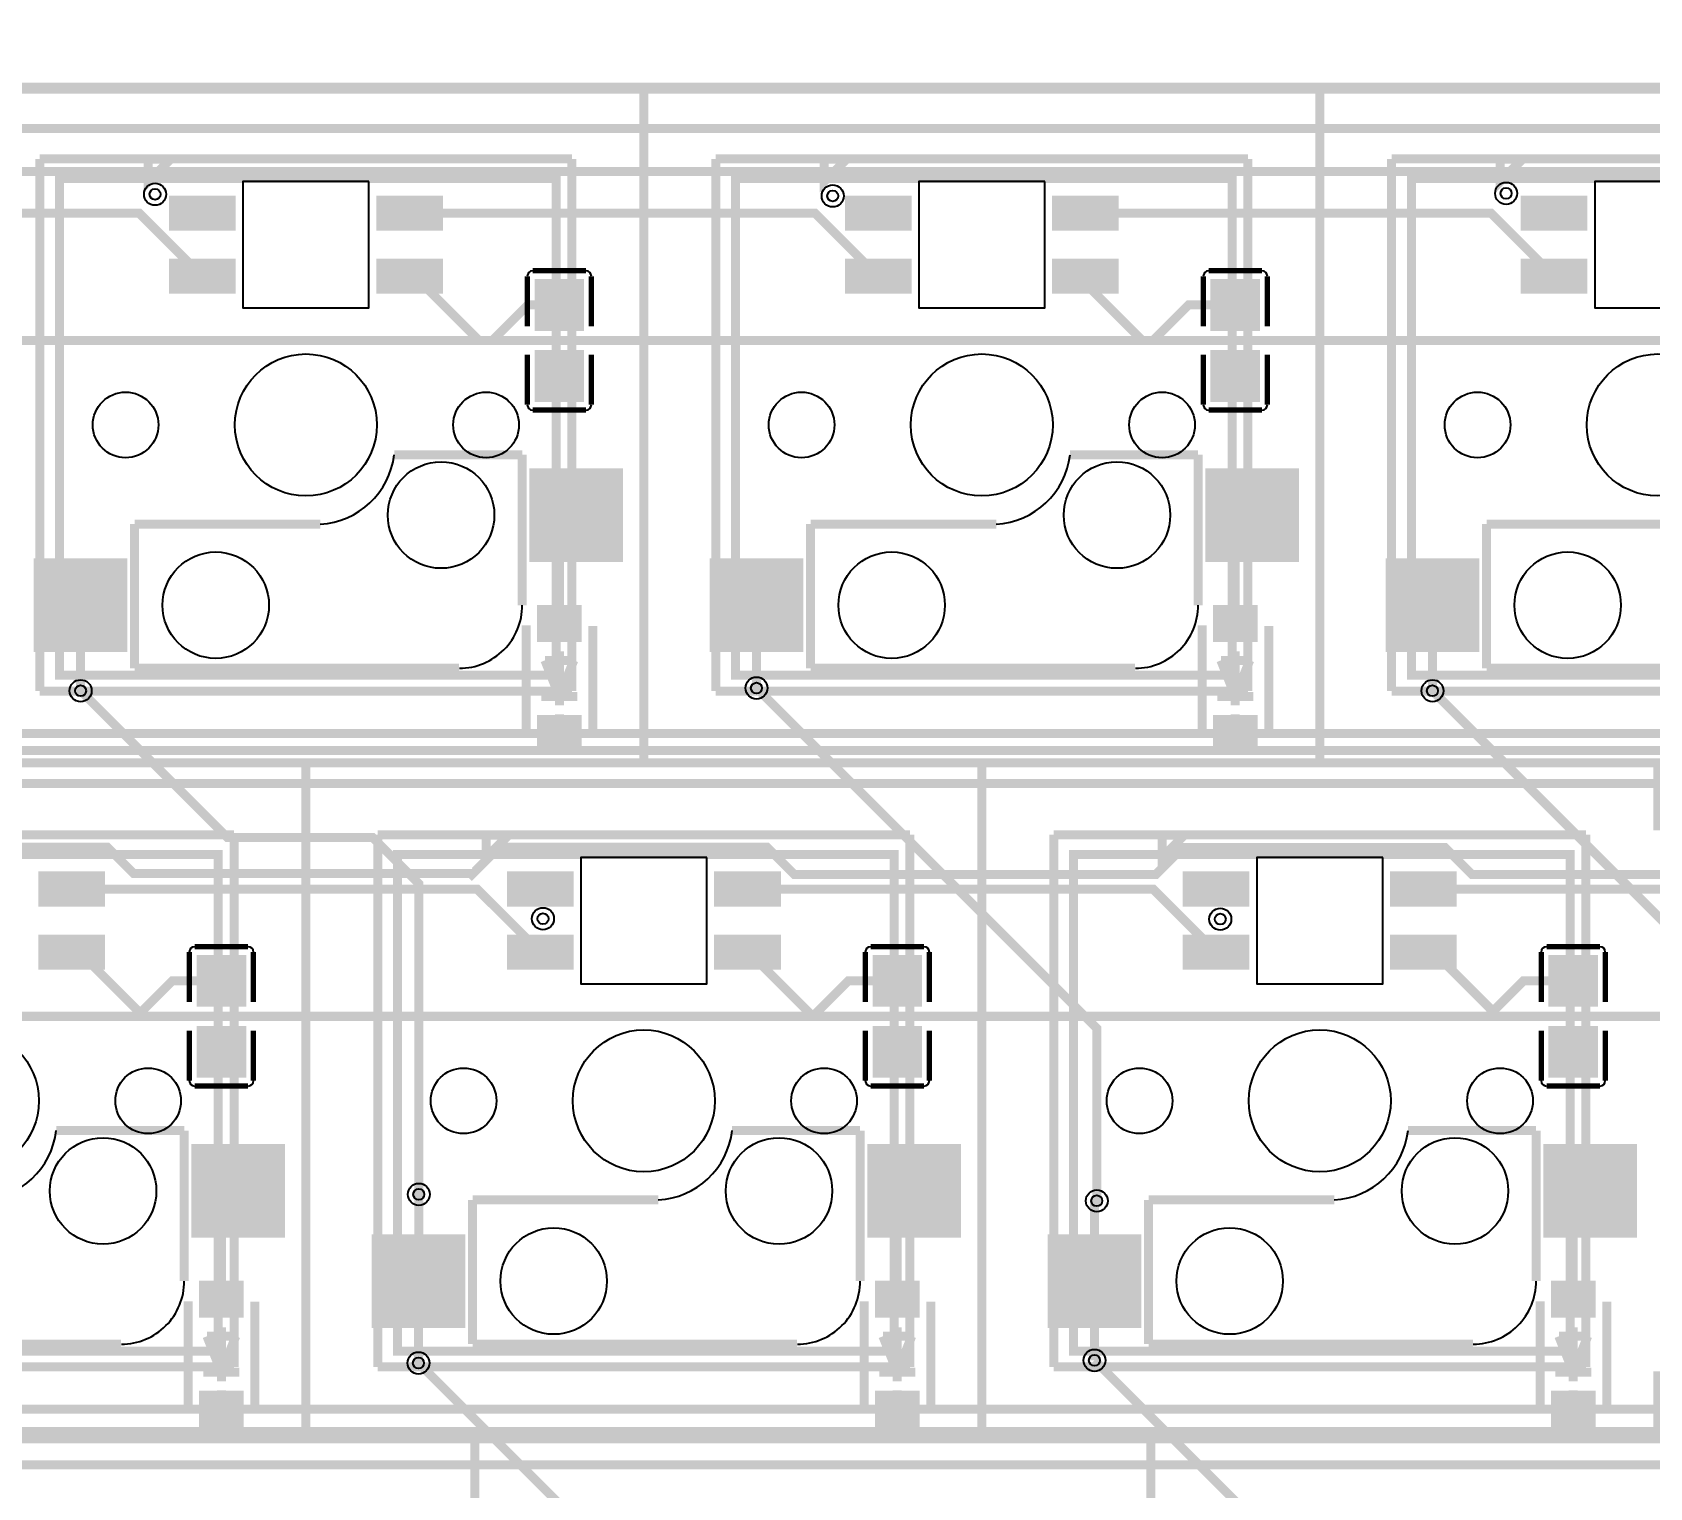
# Model space of a CAD drawing. Header units: millimetres. Extents: x 5 to 320, y -126 to -29.
# Drawn here: x 139.93 to 185.51, y -70.44 to -29.42 of the extents above; entities that cross this region are included whole.
import ezdxf

# ---------------------------------------------------------------- set-up
doc = ezdxf.new("R2010")
doc.units = ezdxf.units.MM
for name, color, linetype, true_color in [('BoardOutLine', 7, 'Continuous', 0xff00ff), ('BottomLayer', 7, 'Continuous', 0x0000ff), ('BottomPasteMaskLayer', 7, 'Continuous', 0x800000), ('BottomSilkLayer', 7, 'Continuous', 0x66cc33), ('BottomSolderMaskLayer', 7, 'Continuous', 0xaa00ff), ('Document', 7, 'Continuous', 0xffffff), ('Hole', 7, 'Continuous', 0x222222), ('Multi-Layer', 7, 'Continuous', 0xc0c0c0), ('TopLayer', 7, 'Continuous', 0xff0000), ('TopSilkLayer', 7, 'Continuous', 0xffcc00)]:
    doc.layers.add(name, color=color, linetype=linetype, true_color=true_color)

msp = doc.modelspace()

# ---------------------------------------------------------------- hatches: boundary and pattern name
at = {"layer": 'BottomLayer'}
for points in [[(143.831, -34.069), (145.609, -34.069), (145.609, -34.958), (143.831, -34.958)], [(149.673, -34.069), (151.451, -34.069), (151.451, -34.958), (149.673, -34.958)], [(162.881, -34.069), (164.659, -34.069), (164.659, -34.958), (162.881, -34.958)], [(168.723, -34.069), (170.501, -34.069), (170.501, -34.958), (168.723, -34.958)], [(181.932, -34.069), (183.71, -34.069), (183.71, -34.958), (181.932, -34.958)], [(143.831, -35.847), (145.609, -35.847), (145.609, -36.736), (143.831, -36.736)], [(149.673, -35.847), (151.451, -35.847), (151.451, -36.736), (149.673, -36.736)], [(162.881, -35.847), (164.659, -35.847), (164.659, -36.736), (162.881, -36.736)], [(168.723, -35.847), (170.501, -35.847), (170.501, -36.736), (168.723, -36.736)], [(181.932, -35.847), (183.71, -35.847), (183.71, -36.736), (181.932, -36.736)], [(155.46, -37.806), (154.11, -37.806), (154.11, -36.396), (155.46, -36.396)], [(174.51, -37.806), (173.16, -37.806), (173.16, -36.396), (174.51, -36.396)], [(155.46, -38.396), (154.11, -38.396), (154.11, -39.806), (155.46, -39.806)], [(174.51, -38.396), (173.16, -38.396), (173.16, -39.806), (174.51, -39.806)], [(153.991, -41.752), (156.531, -41.752), (156.531, -44.292), (153.991, -44.292)], [(173.041, -41.752), (175.581, -41.752), (175.581, -44.292), (173.041, -44.292)], [(140.021, -44.292), (142.561, -44.292), (142.561, -46.832), (140.021, -46.832)], [(159.071, -44.292), (161.611, -44.292), (161.611, -46.832), (159.071, -46.832)], [(178.122, -44.292), (180.662, -44.292), (180.662, -46.832), (178.122, -46.832)], [(155.385, -46.576), (155.385, -45.576), (154.185, -45.576), (154.185, -46.576)], [(174.435, -46.576), (174.435, -45.576), (173.235, -45.576), (173.235, -46.576)], [(155.385, -49.676), (155.385, -48.676), (154.185, -48.676), (154.185, -49.676)], [(174.435, -49.676), (174.435, -48.676), (173.235, -48.676), (173.235, -49.676)], [(140.148, -53.119), (141.926, -53.119), (141.926, -54.008), (140.148, -54.008)], [(153.356, -53.119), (155.134, -53.119), (155.134, -54.008), (153.356, -54.008)], [(159.198, -53.119), (160.976, -53.119), (160.976, -54.008), (159.198, -54.008)], [(172.407, -53.119), (174.185, -53.119), (174.185, -54.008), (172.407, -54.008)], [(178.249, -53.119), (180.027, -53.119), (180.027, -54.008), (178.249, -54.008)], [(140.148, -54.897), (141.926, -54.897), (141.926, -55.786), (140.148, -55.786)], [(153.356, -54.897), (155.134, -54.897), (155.134, -55.786), (153.356, -55.786)], [(159.198, -54.897), (160.976, -54.897), (160.976, -55.786), (159.198, -55.786)], [(172.407, -54.897), (174.185, -54.897), (174.185, -55.786), (172.407, -55.786)], [(178.249, -54.897), (180.027, -54.897), (180.027, -55.786), (178.249, -55.786)], [(145.935, -56.856), (144.585, -56.856), (144.585, -55.446), (145.935, -55.446)], [(164.985, -56.856), (163.635, -56.856), (163.635, -55.446), (164.985, -55.446)], [(184.036, -56.856), (182.686, -56.856), (182.686, -55.446), (184.036, -55.446)], [(145.935, -57.446), (144.585, -57.446), (144.585, -58.856), (145.935, -58.856)], [(164.985, -57.446), (163.635, -57.446), (163.635, -58.856), (164.985, -58.856)], [(184.036, -57.446), (182.686, -57.446), (182.686, -58.856), (184.036, -58.856)], [(144.466, -60.803), (147.006, -60.803), (147.006, -63.343), (144.466, -63.343)], [(163.516, -60.803), (166.056, -60.803), (166.056, -63.343), (163.516, -63.343)], [(182.567, -60.803), (185.107, -60.803), (185.107, -63.343), (182.567, -63.343)], [(149.546, -63.343), (152.086, -63.343), (152.086, -65.883), (149.546, -65.883)], [(168.597, -63.343), (171.137, -63.343), (171.137, -65.883), (168.597, -65.883)], [(145.859, -65.627), (145.859, -64.627), (144.659, -64.627), (144.659, -65.627)], [(164.91, -65.627), (164.91, -64.627), (163.71, -64.627), (163.71, -65.627)], [(183.96, -65.627), (183.96, -64.627), (182.76, -64.627), (182.76, -65.627)], [(145.859, -68.726), (145.859, -67.726), (144.659, -67.726), (144.659, -68.726)], [(164.91, -68.726), (164.91, -67.726), (163.71, -67.726), (163.71, -68.726)], [(183.96, -68.726), (183.96, -67.726), (182.76, -67.726), (182.76, -68.726)]]:
    msp.add_hatch(color=256, dxfattribs=at).paths.add_polyline_path(points)
at = {"layer": 'BottomPasteMaskLayer'}
for points in [[(143.831, -34.069), (145.609, -34.069), (145.609, -34.958), (143.831, -34.958)], [(149.673, -34.069), (151.451, -34.069), (151.451, -34.958), (149.673, -34.958)], [(162.881, -34.069), (164.659, -34.069), (164.659, -34.958), (162.881, -34.958)], [(168.723, -34.069), (170.501, -34.069), (170.501, -34.958), (168.723, -34.958)], [(181.932, -34.069), (183.71, -34.069), (183.71, -34.958), (181.932, -34.958)], [(143.831, -35.847), (145.609, -35.847), (145.609, -36.736), (143.831, -36.736)], [(149.673, -35.847), (151.451, -35.847), (151.451, -36.736), (149.673, -36.736)], [(162.881, -35.847), (164.659, -35.847), (164.659, -36.736), (162.881, -36.736)], [(168.723, -35.847), (170.501, -35.847), (170.501, -36.736), (168.723, -36.736)], [(181.932, -35.847), (183.71, -35.847), (183.71, -36.736), (181.932, -36.736)], [(155.425, -36.396), (154.145, -36.396), (154.095, -36.446), (154.095, -37.596), (154.145, -37.646), (154.555, -37.651), (154.555, -37.201), (155.005, -37.201), (155.005, -37.641), (155.425, -37.646), (155.475, -37.596), (155.475, -36.446)], [(174.475, -36.396), (173.195, -36.396), (173.145, -36.446), (173.145, -37.596), (173.195, -37.646), (173.605, -37.651), (173.605, -37.201), (174.055, -37.201), (174.055, -37.641), (174.475, -37.646), (174.525, -37.596), (174.525, -36.446)], [(154.145, -39.806), (155.425, -39.806), (155.475, -39.756), (155.475, -38.606), (155.425, -38.556), (155.015, -38.551), (155.015, -39.001), (154.565, -39.001), (154.565, -38.561), (154.145, -38.556), (154.095, -38.606), (154.095, -39.756)], [(173.195, -39.806), (174.475, -39.806), (174.525, -39.756), (174.525, -38.606), (174.475, -38.556), (174.065, -38.551), (174.065, -39.001), (173.615, -39.001), (173.615, -38.561), (173.195, -38.556), (173.145, -38.606), (173.145, -39.756)], [(153.991, -41.752), (156.531, -41.752), (156.531, -44.292), (153.991, -44.292)], [(173.041, -41.752), (175.581, -41.752), (175.581, -44.292), (173.041, -44.292)], [(140.021, -44.292), (142.561, -44.292), (142.561, -46.832), (140.021, -46.832)], [(159.071, -44.292), (161.611, -44.292), (161.611, -46.832), (159.071, -46.832)], [(178.122, -44.292), (180.662, -44.292), (180.662, -46.832), (178.122, -46.832)], [(155.385, -46.576), (155.385, -45.576), (154.185, -45.576), (154.185, -46.576)], [(174.435, -46.576), (174.435, -45.576), (173.235, -45.576), (173.235, -46.576)], [(155.385, -49.676), (155.385, -48.676), (154.185, -48.676), (154.185, -49.676)], [(174.435, -49.676), (174.435, -48.676), (173.235, -48.676), (173.235, -49.676)], [(140.148, -53.119), (141.926, -53.119), (141.926, -54.008), (140.148, -54.008)], [(153.356, -53.119), (155.134, -53.119), (155.134, -54.008), (153.356, -54.008)], [(159.198, -53.119), (160.976, -53.119), (160.976, -54.008), (159.198, -54.008)], [(172.407, -53.119), (174.185, -53.119), (174.185, -54.008), (172.407, -54.008)], [(178.249, -53.119), (180.027, -53.119), (180.027, -54.008), (178.249, -54.008)], [(140.148, -54.897), (141.926, -54.897), (141.926, -55.786), (140.148, -55.786)], [(153.356, -54.897), (155.134, -54.897), (155.134, -55.786), (153.356, -55.786)], [(159.198, -54.897), (160.976, -54.897), (160.976, -55.786), (159.198, -55.786)], [(172.407, -54.897), (174.185, -54.897), (174.185, -55.786), (172.407, -55.786)], [(178.249, -54.897), (180.027, -54.897), (180.027, -55.786), (178.249, -55.786)], [(145.9, -55.446), (144.62, -55.446), (144.57, -55.496), (144.57, -56.646), (144.62, -56.696), (145.03, -56.701), (145.03, -56.251), (145.48, -56.251), (145.48, -56.691), (145.9, -56.696), (145.95, -56.646), (145.95, -55.496)], [(164.95, -55.446), (163.67, -55.446), (163.62, -55.496), (163.62, -56.646), (163.67, -56.696), (164.08, -56.701), (164.08, -56.251), (164.53, -56.251), (164.53, -56.691), (164.95, -56.696), (165, -56.646), (165, -55.496)], [(184.001, -55.446), (182.721, -55.446), (182.671, -55.496), (182.671, -56.646), (182.721, -56.696), (183.131, -56.701), (183.131, -56.251), (183.581, -56.251), (183.581, -56.691), (184.001, -56.696), (184.051, -56.646), (184.051, -55.496)], [(144.62, -58.856), (145.9, -58.856), (145.95, -58.806), (145.95, -57.656), (145.9, -57.606), (145.49, -57.601), (145.49, -58.051), (145.04, -58.051), (145.04, -57.611), (144.62, -57.606), (144.57, -57.656), (144.57, -58.806)], [(163.67, -58.856), (164.95, -58.856), (165, -58.806), (165, -57.656), (164.95, -57.606), (164.54, -57.601), (164.54, -58.051), (164.09, -58.051), (164.09, -57.611), (163.67, -57.606), (163.62, -57.656), (163.62, -58.806)], [(182.721, -58.856), (184.001, -58.856), (184.051, -58.806), (184.051, -57.656), (184.001, -57.606), (183.59, -57.601), (183.59, -58.051), (183.14, -58.051), (183.14, -57.611), (182.721, -57.606), (182.671, -57.656), (182.671, -58.806)], [(144.466, -60.803), (147.006, -60.803), (147.006, -63.343), (144.466, -63.343)], [(163.516, -60.803), (166.056, -60.803), (166.056, -63.343), (163.516, -63.343)], [(182.567, -60.803), (185.107, -60.803), (185.107, -63.343), (182.567, -63.343)], [(149.546, -63.343), (152.086, -63.343), (152.086, -65.883), (149.546, -65.883)], [(168.597, -63.343), (171.137, -63.343), (171.137, -65.883), (168.597, -65.883)], [(145.859, -65.627), (145.859, -64.627), (144.659, -64.627), (144.659, -65.627)], [(164.91, -65.627), (164.91, -64.627), (163.71, -64.627), (163.71, -65.627)], [(183.96, -65.627), (183.96, -64.627), (182.76, -64.627), (182.76, -65.627)], [(145.859, -68.726), (145.859, -67.726), (144.659, -67.726), (144.659, -68.726)], [(164.91, -68.726), (164.91, -67.726), (163.71, -67.726), (163.71, -68.726)], [(183.96, -68.726), (183.96, -67.726), (182.76, -67.726), (182.76, -68.726)]]:
    msp.add_hatch(color=256, dxfattribs=at).paths.add_polyline_path(points)
at = {"layer": 'BottomSolderMaskLayer'}
for points in [[(143.78, -34.018), (145.66, -34.018), (145.66, -35.008), (143.78, -35.008)], [(149.622, -34.018), (151.502, -34.018), (151.502, -35.008), (149.622, -35.008)], [(162.831, -34.018), (164.71, -34.018), (164.71, -35.008), (162.831, -35.008)], [(168.673, -34.018), (170.552, -34.018), (170.552, -35.008), (168.673, -35.008)], [(181.881, -34.018), (183.761, -34.018), (183.761, -35.008), (181.881, -35.008)], [(143.78, -35.796), (145.66, -35.796), (145.66, -36.786), (143.78, -36.786)], [(149.622, -35.796), (151.502, -35.796), (151.502, -36.786), (149.622, -36.786)], [(162.831, -35.796), (164.71, -35.796), (164.71, -36.786), (162.831, -36.786)], [(168.673, -35.796), (170.552, -35.796), (170.552, -36.786), (168.673, -36.786)], [(181.881, -35.796), (183.761, -35.796), (183.761, -36.786), (181.881, -36.786)], [(155.484, -37.832), (154.086, -37.832), (154.086, -36.369), (155.484, -36.369)], [(174.535, -37.832), (173.136, -37.832), (173.136, -36.369), (174.535, -36.369)], [(155.484, -38.369), (154.086, -38.369), (154.086, -39.832), (155.484, -39.832)], [(174.535, -38.369), (173.136, -38.369), (173.136, -39.832), (174.535, -39.832)], [(153.94, -41.701), (156.582, -41.701), (156.582, -44.343), (153.94, -44.343)], [(172.991, -41.701), (175.632, -41.701), (175.632, -44.343), (172.991, -44.343)], [(139.97, -44.241), (142.612, -44.241), (142.612, -46.883), (139.97, -46.883)], [(159.021, -44.241), (161.662, -44.241), (161.662, -46.883), (159.021, -46.883)], [(178.071, -44.241), (180.713, -44.241), (180.713, -46.883), (178.071, -46.883)], [(155.415, -46.597), (155.415, -45.555), (154.154, -45.555), (154.154, -46.597)], [(174.466, -46.597), (174.466, -45.555), (173.205, -45.555), (173.205, -46.597)], [(155.415, -49.697), (155.415, -48.655), (154.154, -48.655), (154.154, -49.697)], [(174.466, -49.697), (174.466, -48.655), (173.205, -48.655), (173.205, -49.697)], [(140.097, -53.068), (141.977, -53.068), (141.977, -54.059), (140.097, -54.059)], [(153.305, -53.068), (155.185, -53.068), (155.185, -54.059), (153.305, -54.059)], [(159.147, -53.068), (161.027, -53.068), (161.027, -54.059), (159.147, -54.059)], [(172.356, -53.068), (174.235, -53.068), (174.235, -54.059), (172.356, -54.059)], [(178.198, -53.068), (180.077, -53.068), (180.077, -54.059), (178.198, -54.059)], [(140.097, -54.846), (141.977, -54.846), (141.977, -55.837), (140.097, -55.837)], [(153.305, -54.846), (155.185, -54.846), (155.185, -55.837), (153.305, -55.837)], [(159.147, -54.846), (161.027, -54.846), (161.027, -55.837), (159.147, -55.837)], [(172.356, -54.846), (174.235, -54.846), (174.235, -55.837), (172.356, -55.837)], [(178.198, -54.846), (180.077, -54.846), (180.077, -55.837), (178.198, -55.837)], [(145.959, -56.883), (144.56, -56.883), (144.56, -55.42), (145.959, -55.42)], [(165.009, -56.883), (163.611, -56.883), (163.611, -55.42), (165.009, -55.42)], [(184.06, -56.883), (182.661, -56.883), (182.661, -55.42), (184.06, -55.42)], [(145.959, -57.42), (144.56, -57.42), (144.56, -58.883), (145.959, -58.883)], [(165.009, -57.42), (163.611, -57.42), (163.611, -58.883), (165.009, -58.883)], [(184.06, -57.42), (182.661, -57.42), (182.661, -58.883), (184.06, -58.883)], [(144.415, -60.752), (147.057, -60.752), (147.057, -63.393), (144.415, -63.393)], [(163.465, -60.752), (166.107, -60.752), (166.107, -63.393), (163.465, -63.393)], [(182.516, -60.752), (185.157, -60.752), (185.157, -63.393), (182.516, -63.393)], [(149.495, -63.292), (152.137, -63.292), (152.137, -65.933), (149.495, -65.933)], [(168.546, -63.292), (171.187, -63.292), (171.187, -65.933), (168.546, -65.933)], [(145.89, -65.648), (145.89, -64.605), (144.629, -64.605), (144.629, -65.648)], [(164.94, -65.648), (164.94, -64.605), (163.68, -64.605), (163.68, -65.648)], [(183.991, -65.648), (183.991, -64.605), (182.73, -64.605), (182.73, -65.648)], [(145.89, -68.748), (145.89, -67.705), (144.629, -67.705), (144.629, -68.748)], [(164.94, -68.748), (164.94, -67.705), (163.68, -67.705), (163.68, -68.748)], [(183.991, -68.748), (183.991, -67.705), (182.73, -67.705), (182.73, -68.748)]]:
    msp.add_hatch(color=256, dxfattribs=at).paths.add_polyline_path(points)
at = {"layer": 'Document'}
for points in [[(154.348, -46.155), (155.237, -46.155), (155.237, -45.901), (154.348, -45.901)], [(154.912, -46.483), (154.912, -45.594), (154.658, -45.594), (154.658, -46.483)], [(173.399, -46.155), (174.288, -46.155), (174.288, -45.901), (173.399, -45.901)], [(173.962, -46.483), (173.962, -45.594), (173.708, -45.594), (173.708, -46.483)], [(154.912, -49.531), (154.912, -48.642), (154.658, -48.642), (154.658, -49.531)], [(173.962, -49.531), (173.962, -48.642), (173.708, -48.642), (173.708, -49.531)], [(145.386, -65.534), (145.386, -64.645), (145.132, -64.645), (145.132, -65.534)], [(164.437, -65.534), (164.437, -64.645), (164.183, -64.645), (164.183, -65.534)], [(183.487, -65.534), (183.487, -64.645), (183.233, -64.645), (183.233, -65.534)], [(144.823, -65.205), (145.712, -65.205), (145.712, -64.951), (144.823, -64.951)], [(163.874, -65.205), (164.763, -65.205), (164.763, -64.951), (163.874, -64.951)], [(182.924, -65.205), (183.813, -65.205), (183.813, -64.951), (182.924, -64.951)], [(145.386, -68.582), (145.386, -67.693), (145.132, -67.693), (145.132, -68.582)], [(164.437, -68.582), (164.437, -67.693), (164.183, -67.693), (164.183, -68.582)], [(183.487, -68.582), (183.487, -67.693), (183.233, -67.693), (183.233, -68.582)]]:
    msp.add_hatch(color=256, dxfattribs=at).paths.add_polyline_path(points)

# ---------------------------------------------------------------- linework, layer by layer
at = {"layer": 'BoardOutLine', "const_width": 0.254}
msp.add_lwpolyline([(6.322, -31.014), (317.647, -31.014)], dxfattribs=at)
at = {"layer": 'BottomLayer', "const_width": 0.254}
for points in [[(212.539, -33.189), (212.39, -33.338), (85.727, -33.338)], [(131.512, -34.513), (142.942, -34.513), (144.72, -36.291)], [(150.562, -34.513), (161.992, -34.513), (163.77, -36.291)], [(169.612, -34.513), (181.043, -34.513), (182.821, -36.291)], [(150.562, -36.291), (150.709, -36.291), (152.518, -38.1)], [(169.612, -36.291), (169.612, -36.5), (171.212, -38.1)], [(312.36, -38.1), (307.623, -38.1), (307.082, -37.559), (302.944, -37.559), (302.4, -38.1), (30.958, -38.1), (30.024, -39.034), (26.902, -39.034), (26.363, -38.495), (26.363, -37.044)], [(154.785, -37.101), (153.898, -37.101), (152.899, -38.1)], [(173.835, -37.101), (172.516, -37.101), (171.517, -38.1)], [(155.261, -43.022), (154.785, -43.498), (154.785, -46.076)], [(174.311, -43.022), (173.835, -43.498), (173.835, -46.076)], [(141.291, -45.562), (141.291, -47.975)], [(160.341, -45.562), (160.341, -47.899)], [(179.392, -45.562), (179.392, -47.975)], [(21.432, -49.176), (278.613, -49.176)], [(190.516, -53.155), (180.511, -53.155), (179.749, -52.393), (172.357, -52.393), (171.593, -53.157), (161.41, -53.157), (160.635, -52.383), (153.091, -52.383), (152.316, -53.155), (152.286, -53.124), (142.786, -53.124), (142.042, -52.383), (134.15, -52.383), (133.363, -53.145), (123.5, -53.145), (122.7, -52.344), (115.118, -52.344), (114.318, -53.145), (104.539, -53.145), (103.777, -52.383), (96.068, -52.383), (95.281, -53.145), (85.743, -53.145)], [(141.037, -53.564), (152.467, -53.564), (154.245, -55.342)], [(160.087, -53.564), (171.518, -53.564), (173.296, -55.342)], [(179.138, -53.564), (190.568, -53.564), (192.346, -55.342)], [(141.037, -55.342), (141.253, -55.342), (142.971, -57.059)], [(160.087, -55.342), (160.119, -55.342), (161.929, -57.151)], [(179.138, -55.342), (179.43, -55.342), (181.098, -57.01)], [(145.26, -56.151), (143.878, -56.151), (142.878, -57.151)], [(164.31, -56.151), (162.929, -56.151), (161.929, -57.151)], [(183.361, -56.151), (181.957, -56.151), (180.957, -57.151)], [(23.813, -57.151), (297.627, -57.151)], [(145.736, -62.073), (145.259, -62.549), (145.259, -65.127)], [(164.786, -62.073), (164.31, -62.549), (164.31, -65.127)], [(183.837, -62.073), (183.36, -62.549), (183.36, -65.127)], [(150.826, -62.169), (150.815, -64.613)], [(169.932, -62.351), (169.867, -62.416), (169.867, -64.613)], [(150.815, -64.613), (150.815, -66.924)], [(169.867, -64.613), (169.867, -66.848)], [(26.194, -68.227), (283.375, -68.227)]]:
    msp.add_lwpolyline(points, dxfattribs=at)
at = {"layer": 'BottomSilkLayer', "const_width": 0.254}
for points in [[(143.196, -32.989), (143.831, -32.989), (143.196, -33.624), (143.196, -32.989)], [(162.246, -32.989), (162.881, -32.989), (162.246, -33.624), (162.246, -32.989)], [(181.297, -32.989), (181.932, -32.989), (181.297, -33.624), (181.297, -32.989)], [(152.721, -52.04), (153.356, -52.04), (152.721, -52.675), (152.721, -52.04)], [(171.772, -52.04), (172.407, -52.04), (171.772, -52.675), (171.772, -52.04)]]:
    msp.add_lwpolyline(points, close=True, dxfattribs=at)
at = {"layer": 'BottomSilkLayer'}
for points, const_width in [([(153.881, -36.29), (153.881, -37.7)], 0.152), ([(155.536, -36.137), (154.034, -36.137)], 0.152), ([(155.688, -37.7), (155.688, -36.29)], 0.152), ([(172.932, -36.29), (172.932, -37.7)], 0.152), ([(174.587, -36.137), (173.084, -36.137)], 0.152), ([(174.739, -37.7), (174.739, -36.29)], 0.152), ([(153.881, -39.912), (153.881, -38.502)], 0.152), ([(155.688, -38.502), (155.688, -39.912)], 0.152), ([(172.932, -39.912), (172.932, -38.502)], 0.152), ([(174.739, -38.502), (174.739, -39.912)], 0.152), ([(155.536, -40.064), (154.034, -40.064)], 0.152), ([(174.587, -40.064), (173.084, -40.064)], 0.152), ([(153.852, -49.133), (153.852, -46.133)], 0.254), ([(155.731, -49.146), (155.731, -46.146)], 0.254), ([(172.902, -49.133), (172.902, -46.133)], 0.254), ([(174.782, -49.146), (174.782, -46.146)], 0.254), ([(154.785, -48.388), (154.785, -46.864)], 0.254), ([(173.835, -48.388), (173.835, -46.864)], 0.254), ([(154.378, -47.118), (154.785, -48.134)], 0.254), ([(155.191, -47.118), (154.378, -47.118)], 0.254), ([(154.785, -48.134), (155.191, -47.118)], 0.254), ([(173.429, -47.118), (173.835, -48.134)], 0.254), ([(174.242, -47.118), (173.429, -47.118)], 0.254), ([(173.835, -48.134), (174.242, -47.118)], 0.254), ([(155.293, -48.134), (154.277, -48.134)], 0.254), ([(174.343, -48.134), (173.327, -48.134)], 0.254), ([(146.011, -55.188), (144.508, -55.188)], 0.152), ([(165.061, -55.188), (163.559, -55.188)], 0.152), ([(184.112, -55.188), (182.609, -55.188)], 0.152), ([(144.356, -55.34), (144.356, -56.75)], 0.152), ([(146.163, -56.75), (146.163, -55.34)], 0.152), ([(163.406, -55.34), (163.406, -56.75)], 0.152), ([(165.214, -56.75), (165.214, -55.34)], 0.152), ([(182.457, -55.34), (182.457, -56.75)], 0.152), ([(184.264, -56.75), (184.264, -55.34)], 0.152), ([(144.356, -58.963), (144.356, -57.553)], 0.152), ([(146.163, -57.553), (146.163, -58.963)], 0.152), ([(163.406, -58.963), (163.406, -57.553)], 0.152), ([(165.214, -57.553), (165.214, -58.963)], 0.152), ([(182.457, -58.963), (182.457, -57.553)], 0.152), ([(184.264, -57.553), (184.264, -58.963)], 0.152), ([(146.011, -59.115), (144.508, -59.115)], 0.152), ([(165.061, -59.115), (163.559, -59.115)], 0.152), ([(184.112, -59.115), (182.609, -59.115)], 0.152), ([(144.326, -68.183), (144.326, -65.183)], 0.254), ([(146.206, -68.197), (146.206, -65.197)], 0.254), ([(163.377, -68.183), (163.377, -65.183)], 0.254), ([(165.257, -68.197), (165.257, -65.197)], 0.254), ([(182.427, -68.183), (182.427, -65.183)], 0.254), ([(184.307, -68.197), (184.307, -65.197)], 0.254), ([(144.853, -66.169), (145.259, -67.185)], 0.254), ([(145.666, -66.169), (144.853, -66.169)], 0.254), ([(145.259, -67.439), (145.259, -65.915)], 0.254), ([(145.259, -67.185), (145.666, -66.169)], 0.254), ([(163.904, -66.169), (164.31, -67.185)], 0.254), ([(164.716, -66.169), (163.904, -66.169)], 0.254), ([(164.31, -67.439), (164.31, -65.915)], 0.254), ([(164.31, -67.185), (164.716, -66.169)], 0.254), ([(182.954, -66.169), (183.36, -67.185)], 0.254), ([(183.767, -66.169), (182.954, -66.169)], 0.254), ([(183.36, -67.439), (183.36, -65.915)], 0.254), ([(183.36, -67.185), (183.767, -66.169)], 0.254), ([(145.767, -67.185), (144.751, -67.185)], 0.254), ([(164.818, -67.185), (163.802, -67.185)], 0.254), ([(183.868, -67.185), (182.852, -67.185)], 0.254)]:
    msp.add_lwpolyline(points, dxfattribs=dict(at, const_width=const_width))
for centre, start, end in [((154.034, -36.29), 90, 180), ((155.536, -36.29), 0, 90), ((173.084, -36.29), 90, 180), ((174.587, -36.29), 0, 90), ((154.034, -39.912), 180, 270), ((155.536, -39.912), 270, 0), ((173.084, -39.912), 180, 270), ((174.587, -39.912), 270, 0), ((144.508, -55.34), 90, 180), ((146.011, -55.34), 0, 90), ((163.559, -55.34), 90, 180), ((165.061, -55.34), 0, 90), ((182.609, -55.34), 90, 180), ((184.112, -55.34), 0, 90), ((144.508, -58.963), 180, 270), ((146.011, -58.963), 270, 0), ((163.559, -58.963), 180, 270), ((165.061, -58.963), 270, 0), ((182.609, -58.963), 180, 270), ((184.112, -58.963), 270, 0)]:
    msp.add_arc(centre, 0.152, start, end, dxfattribs=at)
at = {"layer": 'Document', "const_width": 0.254}
for points in [[(157.166, -50.007), (138.116, -50.007), (138.116, -30.957), (157.166, -30.957)], [(157.166, -30.957), (157.166, -50.007)], [(176.216, -50.007), (157.166, -50.007), (157.166, -30.957), (176.216, -30.957)], [(176.216, -30.957), (176.216, -50.007)], [(195.267, -50.007), (176.217, -50.007), (176.217, -30.957), (195.267, -30.957)], [(150.13, -41.32), (153.737, -41.32)], [(153.737, -41.32), (153.737, -45.562)], [(169.181, -41.32), (172.787, -41.32)], [(172.787, -41.32), (172.787, -45.562)], [(142.815, -43.276), (142.815, -47.34)], [(142.815, -43.276), (148.047, -43.276)], [(161.865, -43.276), (161.865, -47.34)], [(161.865, -43.276), (167.098, -43.276)], [(180.916, -43.276), (180.916, -47.34)], [(180.916, -43.276), (186.148, -43.276)], [(151.959, -47.34), (142.815, -47.34)], [(171.009, -47.34), (161.865, -47.34)], [(190.06, -47.34), (180.916, -47.34)], [(147.641, -69.058), (128.591, -69.058), (128.591, -50.008), (147.641, -50.008)], [(147.641, -50.008), (147.641, -69.058)], [(166.691, -69.058), (147.641, -69.058), (147.641, -50.008), (166.691, -50.008)], [(166.691, -50.008), (166.691, -69.058)], [(185.742, -69.058), (166.692, -69.058), (166.692, -50.008), (185.742, -50.008)], [(140.605, -60.371), (144.212, -60.371)], [(144.212, -60.371), (144.212, -64.613)], [(159.655, -60.371), (163.262, -60.371)], [(163.262, -60.371), (163.262, -64.613)], [(178.706, -60.371), (182.313, -60.371)], [(182.313, -60.371), (182.313, -64.613)], [(152.34, -62.327), (152.34, -66.391)], [(152.34, -62.327), (157.573, -62.327)], [(171.391, -62.327), (171.391, -66.391)], [(171.391, -62.327), (176.623, -62.327)], [(142.434, -66.391), (133.29, -66.391)], [(161.484, -66.391), (152.34, -66.391)], [(180.535, -66.391), (171.391, -66.391)], [(152.403, -88.108), (133.353, -88.108), (133.353, -69.058), (152.403, -69.058)], [(152.403, -69.058), (152.403, -88.108)], [(171.454, -88.108), (152.404, -88.108), (152.404, -69.058), (171.454, -69.058)], [(190.504, -88.108), (171.454, -88.108), (171.454, -69.058), (190.504, -69.058)], [(171.454, -69.058), (171.454, -88.108)]]:
    msp.add_lwpolyline(points, dxfattribs=at)
at = {"layer": 'Document'}
for centre, radius, start, end in [((147.926, -41.061), 2.219, 273.1216, 353.2761), ((166.977, -41.061), 2.219, 273.1216, 353.2761), ((151.968, -45.571), 1.769, 270, 0.2787), ((171.018, -45.571), 1.769, 270, 0.2787), ((138.401, -60.111), 2.219, 273.1216, 353.2761), ((157.452, -60.111), 2.219, 273.1216, 353.2761), ((176.502, -60.111), 2.219, 273.1216, 353.2761), ((142.442, -64.621), 1.769, 270, 0.2787), ((161.493, -64.621), 1.769, 270, 0.2787), ((180.543, -64.621), 1.769, 270, 0.2787)]:
    msp.add_arc(centre, radius, start, end, dxfattribs=at)
at = {"layer": 'Hole'}
for centre in [(143.391, -33.979), (162.49, -34.027), (181.468, -33.955), (141.291, -47.975), (160.341, -47.899), (179.392, -47.975), (154.323, -54.4), (173.411, -54.412), (150.824, -62.169), (169.932, -62.351), (150.815, -66.924), (169.867, -66.848)]:
    msp.add_circle(centre, 0.155, dxfattribs=at)
at = {"layer": 'Multi-Layer'}
for points in [[(149.419, -33.624), (145.863, -33.624), (145.863, -37.18), (149.419, -37.18)], [(168.469, -33.624), (164.913, -33.624), (164.913, -37.18), (168.469, -37.18)], [(187.52, -33.624), (183.964, -33.624), (183.964, -37.18), (187.52, -37.18)], [(158.944, -52.675), (155.388, -52.675), (155.388, -56.231), (158.944, -56.231)], [(177.995, -52.675), (174.439, -52.675), (174.439, -56.231), (177.995, -56.231)]]:
    msp.add_lwpolyline(points, close=True, dxfattribs=at)
for centre, radius in [((143.391, -33.979), 0.31), ((162.49, -34.027), 0.31), ((181.468, -33.955), 0.31), ((147.641, -40.482), 2), ((166.691, -40.482), 2), ((185.742, -40.482), 2), ((142.561, -40.482), 0.925), ((152.721, -40.482), 0.925), ((161.611, -40.482), 0.925), ((171.771, -40.482), 0.925), ((180.662, -40.482), 0.925), ((151.451, -43.022), 1.5), ((170.501, -43.022), 1.5), ((145.101, -45.562), 1.5), ((164.151, -45.562), 1.5), ((183.202, -45.562), 1.5), ((141.291, -47.975), 0.31), ((160.341, -47.899), 0.31), ((179.392, -47.975), 0.31), ((154.323, -54.4), 0.31), ((173.411, -54.412), 0.31), ((138.116, -59.533), 2), ((157.166, -59.533), 2), ((176.217, -59.533), 2), ((143.196, -59.533), 0.925), ((152.086, -59.533), 0.925), ((162.246, -59.533), 0.925), ((171.137, -59.533), 0.925), ((181.297, -59.533), 0.925), ((141.926, -62.073), 1.5), ((160.976, -62.073), 1.5), ((180.027, -62.073), 1.5), ((150.824, -62.169), 0.31), ((169.932, -62.351), 0.31), ((154.626, -64.613), 1.5), ((173.677, -64.613), 1.5), ((169.867, -66.848), 0.31), ((150.815, -66.924), 0.31)]:
    msp.add_circle(centre, radius, dxfattribs=at)
at = {"layer": 'TopLayer', "const_width": 0.254}
for points in [[(313.998, -36.289), (312.705, -37.579), (307.043, -37.579), (305.418, -35.954), (305.418, -32.398), (305.149, -32.129), (31.582, -32.129), (29.416, -34.295), (29.416, -37.955), (20.14, -37.955), (13.556, -44.539), (13.556, -54.755)], [(141.291, -47.975), (145.426, -52.111), (149.525, -52.111), (150.824, -53.41), (150.824, -62.169)], [(160.341, -47.899), (169.932, -57.49), (169.932, -62.514)], [(179.392, -47.975), (188.963, -57.546), (188.963, -62.472)], [(150.815, -66.924), (155.556, -71.665), (155.556, -81.524)], [(169.867, -66.848), (174.671, -71.652), (174.671, -81.491)]]:
    msp.add_lwpolyline(points, dxfattribs=at)
at = {"layer": 'TopSilkLayer', "const_width": 0.254}
for points in [[(138.116, -32.862), (138.116, -30.957), (140.021, -30.957)], [(155.261, -30.957), (157.166, -30.957), (157.166, -32.862)], [(157.166, -32.862), (157.166, -30.957), (159.071, -30.957)], [(174.311, -30.957), (176.216, -30.957), (176.216, -32.862)], [(176.217, -32.862), (176.217, -30.957), (178.122, -30.957)], [(140.141, -47.982), (140.141, -32.982)], [(140.141, -32.982), (155.141, -32.982)], [(155.141, -47.982), (155.141, -32.982)], [(159.191, -47.982), (159.191, -32.982)], [(159.191, -32.982), (174.191, -32.982)], [(174.191, -47.982), (174.191, -32.982)], [(178.242, -47.982), (178.242, -32.982)], [(178.242, -32.982), (193.242, -32.982)], [(140.141, -47.982), (155.141, -47.982)], [(159.191, -47.982), (174.191, -47.982)], [(178.242, -47.982), (193.242, -47.982)], [(140.021, -50.007), (138.116, -50.007), (138.116, -48.102)], [(157.166, -48.102), (157.166, -50.007), (155.261, -50.007)], [(159.071, -50.007), (157.166, -50.007), (157.166, -48.102)], [(176.216, -48.102), (176.216, -50.007), (174.311, -50.007)], [(178.122, -50.007), (176.217, -50.007), (176.217, -48.102)], [(286.796, -49.657), (26.383, -49.657)], [(145.736, -50.008), (147.641, -50.008), (147.641, -51.913)], [(147.641, -51.913), (147.641, -50.008), (149.546, -50.008)], [(164.786, -50.008), (166.691, -50.008), (166.691, -51.913)], [(166.692, -51.913), (166.692, -50.008), (168.597, -50.008)], [(183.837, -50.008), (185.742, -50.008), (185.742, -51.913)], [(26.383, -50.588), (286.796, -50.588)], [(130.616, -52.033), (145.616, -52.033)], [(145.616, -67.033), (145.616, -52.033)], [(149.666, -67.033), (149.666, -52.033)], [(149.666, -52.033), (164.666, -52.033)], [(164.666, -67.033), (164.666, -52.033)], [(168.717, -67.033), (168.717, -52.033)], [(168.717, -52.033), (183.717, -52.033)], [(183.717, -67.033), (183.717, -52.033)], [(130.616, -67.033), (145.616, -67.033)], [(149.666, -67.033), (164.666, -67.033)], [(168.717, -67.033), (183.717, -67.033)], [(147.641, -67.153), (147.641, -69.058), (145.736, -69.058)], [(149.546, -69.058), (147.641, -69.058), (147.641, -67.153)], [(166.691, -67.153), (166.691, -69.058), (164.786, -69.058)], [(168.597, -69.058), (166.692, -69.058), (166.692, -67.153)], [(185.742, -67.153), (185.742, -69.058), (183.837, -69.058)], [(283.284, -68.857), (35.922, -68.857)], [(150.498, -69.058), (152.403, -69.058), (152.403, -70.963)], [(152.404, -70.963), (152.404, -69.058), (154.309, -69.058)], [(169.549, -69.058), (171.454, -69.058), (171.454, -70.963)], [(171.454, -70.963), (171.454, -69.058), (173.359, -69.058)], [(35.922, -69.788), (283.284, -69.788)]]:
    msp.add_lwpolyline(points, dxfattribs=at)
for points in [[(140.697, -33.538), (154.696, -33.538), (154.696, -47.538), (140.697, -47.538), (140.697, -33.538)], [(159.747, -33.538), (173.746, -33.538), (173.746, -47.538), (159.747, -47.538), (159.747, -33.538)], [(178.797, -33.538), (192.796, -33.538), (192.796, -47.538), (178.797, -47.538), (178.797, -33.538)], [(131.172, -52.588), (145.171, -52.588), (145.171, -66.588), (131.172, -66.588), (131.172, -52.588)], [(150.222, -52.588), (164.221, -52.588), (164.221, -66.588), (150.222, -66.588), (150.222, -52.588)], [(169.272, -52.588), (183.271, -52.588), (183.271, -66.588), (169.272, -66.588), (169.272, -52.588)]]:
    msp.add_lwpolyline(points, close=True, dxfattribs=at)

doc.saveas('drawing.dxf')
